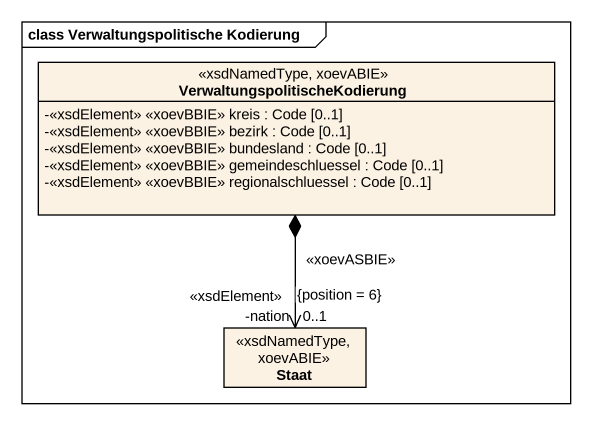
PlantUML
@startuml
mainframe class Verwaltungspolitische Kodierung
hide circle
hide empty members
skinparam classAttributeIconSize 0
class "VerwaltungspolitischeKodierung" as VerwaltungspolitischeKodieru <<xsdNamedType, xoevABIE>> {
  -<<xsdElement>> <<xoevBBIE>> kreis : Code [0..1]
  -<<xsdElement>> <<xoevBBIE>> bezirk : Code [0..1]
  -<<xsdElement>> <<xoevBBIE>> bundesland : Code [0..1]
  -<<xsdElement>> <<xoevBBIE>> gemeindeschluessel : Code [0..1]
  -<<xsdElement>> <<xoevBBIE>> regionalschluessel : Code [0..1]
}
class Staat <<xsdNamedType, xoevABIE>>
VerwaltungspolitischeKodieru *--> "-nation\n<<xsdElement>>\n0..1\n{position = 6}" Staat : <<xoevASBIE>>
@enduml
